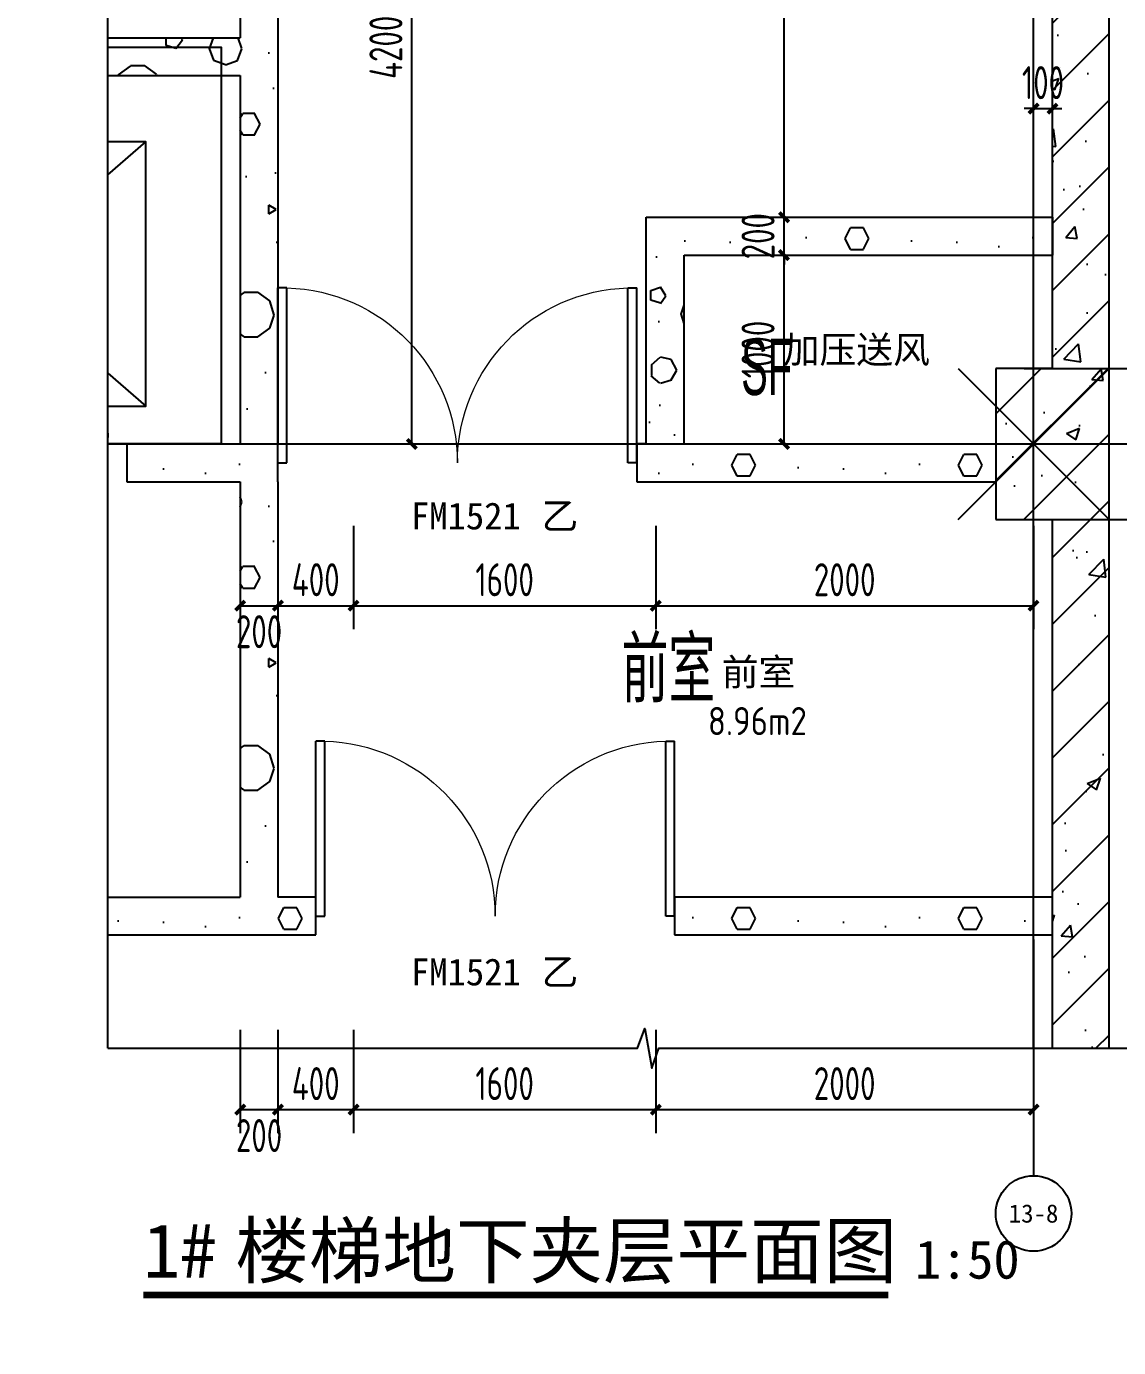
# Model space of a CAD drawing. Extents: x 116425 to 211028, y 11881 to 56060.
# Drawn here: x 134091 to 139873, y 29273 to 36269 of the extents above; entities that cross this region are included whole.
import ezdxf
from ezdxf.enums import TextEntityAlignment as Align
from ezdxf.xclip import XClip

# ---------------------------------------------------------------- set-up
doc = ezdxf.new("R2010")
doc.units = 0
doc.header["$LTSCALE"] = 1000
doc.header["$MEASUREMENT"] = 0
doc.header["$XCLIPFRAME"] = 0
doc.linetypes.add('X-104 13#平面$0$DASH', pattern=[0.35, 0.25, -0.1])
doc.linetypes.add('X-104 13#平面$0$DOTE', pattern=[2.42, 2, -0.2, 0.02, -0.2])
for name, color, linetype in [('01-标注_尺寸', 124, 'Continuous'), ('01-标注_符号', 200, 'Continuous'), ('01-标注_轴线坐标', 132, 'Continuous'), ('02-TEXT_房间', 7, 'Continuous'), ('02-TEXT_标注', 130, 'Continuous'), ('02-TEXT_轴号', 7, 'Continuous'), ('104-13 B0核心筒$0$02-TEXT_房间', 7, 'Continuous'), ('104-13 B0核心筒$0$05-填充_天正', 26, 'Continuous'), ('104-13 B0核心筒$0$A-E_电梯', 171, 'Continuous'), ('104-13 B0核心筒$0$A_STR-砌块墙', 121, 'Continuous'), ('104-13 B0核心筒$0$A_STR-砼柱', 51, 'Continuous'), ('104-13 B0核心筒$0$DOOR_FIRE', 220, 'Continuous'), ('104-13 B0核心筒$1$A_STR-砼墙', 51, 'Continuous'), ('13#楼幕墙$0$A-C_玻璃幕墙', 140, 'Continuous'), ('13#楼幕墙$0$D-铝板', 181, 'Continuous'), ('DIM_SYMB', 3, 'Continuous'), ('DOOR_FIRE_TEXT', 7, 'Continuous'), ('X-104 13#平面$0$A-O_屋面', 201, 'Continuous'), ('X-104 13#平面$0$A-TECH_结构', 21, 'Continuous'), ('X-104 13#平面$0$A_AXIS-轴线', 36, 'X-104 13#平面$0$DOTE'), ('X-104 13#平面$0$X-104 13#平面$0$A-TECH_结构', 21, 'Continuous'), ('X-104 13#平面$1$A-E_栏杆', 232, 'Continuous'), ('建-标注-文本', 254, 'Continuous')]:
    doc.layers.add(name, color=color, linetype=linetype)
doc.layers.add('104-13 B0核心筒$0$04-不打印_辅助线', color=165, linetype='Continuous', plot=False)
doc.layers.add('X-104 13#平面$0$000套内', color=226, linetype='Continuous', lineweight=30, plot=False)
doc.styles.add('104-13 B0核心筒$0$_TCH_SPACE', font='ros.shx', dxfattribs={"width": 0.75, "height": 5, "bigfont": 'jd.shx'})
doc.styles.add('_TCH_AXIS', font='STXIHEI_0.TTF', dxfattribs={"width": 0.75})
doc.styles.add('_TCH_DIM_T3', font='ROS1', dxfattribs={"width": 0.8, "bigfont": 'JD'})
doc.styles.add('_TCH_LABEL', font='ros1.shx', dxfattribs={"bigfont": 'jd.shx'})
doc.styles.add('_TCH_WINDOW', font='STXIHEI_0.TTF')
doc.styles.get("Standard").update_dxf_attribs({"font": 'STXIHEI_0.TTF'})
doc.dimstyles.new('_TCH_ARCH&&50', dxfattribs={"dimtxt": 175, "dimasz": 50, "dimexe": 125, "dimexo": 150, "dimgap": 50, "dimtad": 1, "dimdec": 0, "dimzin": 0, "dimdsep": 46, "dimtxsty": '_TCH_DIM_T3', "dimblk": 'ARCHTICK', "dimcen": 0.09, "dimclrt": 7, "dimazin": 2, "dimtfac": 1, "dimtdec": 0, "dimtix": 1, "dimtmove": 2, "dimatfit": 3, "dimfxl": 0, "dimtolj": 1, "dimtzin": 0, "dimarcsym": 0})
pattern_1 = [(0, (354, -366), (600, 1200), [0, -1200]), (0, (-348, -528), (600, 1200), [0, -1200]), (0, (42, -540), (600, 1200), [0, -1200]), (0, (468, -186), (600, 1200), [0, -1200]), (0, (-30, -600), (600, 1200), [0, -1200]), (0, (588, 570), (600, 1200), [0, -1200]), (0, (222, 474), (600, 1200), [0, -1200]), (0, (414, 324), (600, 1200), [0, -1200]), (0, (-564, 300), (600, 1200), [0, -1200]), (0, (24, 246), (600, 1200), [0, -1200]), (0, (-204, -60), (600, 1200), [0, -1200]), (0, (-192, -510), (600, 1200), [0, -1200]), (0, (258, -558), (600, 1200), [0, -1200]), (0, (588, -30), (600, 1200), [0, -1200]), (0, (-534, -216), (600, 1200), [0, -1200]), (0, (-432, -12), (600, 1200), [0, -1200]), (0, (36, -96), (600, 1200), [0, -1200]), (0, (-132, -270), (600, 1200), [0, -1200]), (0, (-228, 126), (600, 1200), [0, -1200]), (0, (-78, 576), (600, 1200), [0, -1200]), (0, (-486, -468), (600, 1200), [0, -1200]), (0, (174, 330), (600, 1200), [0, -1200]), (0, (-384, 348), (600, 1200), [0, -1200]), (0, (-480, 504), (600, 1200), [0, -1200]), (130.6013, (514.286, 194.286), (-2999.99997, 3600.000016), [52.683, -22074.222]), (18.43495, (428.57, 217.14), (3000, 1200), [54.21, -7535.256]), (90, (428.6, 165.7), (600, 1200), [51.429, -2348.571]), (161.56505, (480, 148.57), (-3000, 1199.9999), [54.21, -7535.256]), (53.1301, (480, 148.57), (600, 1200), [57.143, -5942.857]), (135, (525.7, -462.86), (-600, 1200), [48.487, -3345.625]), (45, (457.14, -462.86), (600, 1200), [48.487, -3345.625]), (135, (491.43, -497.14), (-600, 1200), [48.487, -3345.625]), (45, (491.43, -497.14), (600, 1200), [48.487, -3345.625]), (116.565, (-51.4, 342.9), (-0.0001, 2400), [63.888, -1277.753]), (180, (-80, 400), (-600, 1200), [68.571, -1131.428]), (63.435, (-177.1, 342.9), (5e-06, 2400), [63.888, -1277.753]), (116.565, (-148.6, 285.7), (-0.0001, 2400), [63.888, -1277.753]), (0, (-148.6, 285.7), (600, 1200), [68.571, -1131.428]), (63.435, (-80, 285.7), (5e-06, 2400), [63.888, -1277.753]), (107.10273, (400, -62.857), (-1799.99993, 6000.00001), [77.723, -32565.805]), (143.97263, (377.14, 11.43), (-11399.99986, 8399.99999), [77.723, -16244.04]), (180, (314.3, 57.1), (-600, 1200), [74.286, -1125.714]), (36.02737, (177.14, 11.43), (11399.99992, 8399.99991), [77.723, -16244.04]), (71.56505, (154.29, -57.14), (1800, 6000), [72.28, -7517.186]), (107.10273, (177.143, -131.43), (-1799.99993, 6000.00001), [77.723, -32565.805]), (143.97263, (240, -177.14), (-11399.99986, 8399.99999), [77.723, -16244.04]), (0, (240, -177.1), (600, 1200), [74.286, -1125.714]), (36.02737, (314.29, -177.14), (11399.99992, 8399.99991), [77.723, -16244.04]), (71.56505, (377.14, -131.43), (1800, 6000), [72.28, -7517.186]), (150.25512, (411.43, 497.14), (-1800, 1200), [46.07, -9628.64]), (90, (371.4, 474.3), (600, 1200), [45.714, -2354.285]), (29.74488, (371.43, 474.29), (1800, 1200), [46.07, -9628.64]), (116.565, (131.4, -354.3), (-0.0001, 2400), [63.888, -1277.753]), (168.69007, (102.86, -297.14), (-5400, 1199.99997), [58.275, -12179.371]), (41.18593, (0, -325.714), (14999.99991, 13199.999885), [60.744, -25451.604]), (90, (0, -382.86), (600, 1200), [57.143, -2342.857]), (138.81407, (45.714, -422.857), (-14999.999733, 13200.000084), [60.744, -25451.604]), (16.69924, (45.714, -422.857), (19799.99985, 5999.999937), [59.659, -24997.075]), (60.9454, (102.86, -405.714), (600, 1199.99999), [58.832, -24650.679]), (109.98311, (-371.43, 148.57), (-3000.00001, 8399.999978), [66.884, -28024.395]), (155.556045, (-394.286, 211.43), (-7800.00003, 3599.999925), [69.046, -28930.263]), (24.44395, (-520, 211.43), (7800.000004, 3599.999983), [69.046, -28930.263]), (70.01689, (-542.857, 148.57), (3000.00001, 8399.99998), [66.884, -28024.395]), (109.98311, (-520, 85.714), (-3000.00001, 8399.999978), [66.884, -28024.395]), (160.0169, (-457.14, 62.86), (-3000, 1199.99995), [66.884, -13978.755]), (19.9831, (-457.14, 62.86), (2999.99998, 1200), [66.884, -13978.755]), (70.01689, (-394.286, 85.714), (3000.00001, 8399.99998), [66.884, -28024.395]), (122.00538, (74.29, 40), (-600.00008, 1199.99994), [53.908, -11266.868]), (18.43495, (-5.71, 68.57), (3000, 1200), [54.21, -7535.256]), (90, (-5.7, 17.14), (600, 1200), [51.429, -2348.571]), (161.56505, (45.71, 0), (-3000, 1199.9999), [54.21, -7535.256]), (54.46232, (45.714, 0), (4199.99999, 5999.99999), [49.156, -20596.423]), (116.565, (-274.3, -251.4), (-0.0001, 2400), [63.888, -1277.753]), (180, (-302.9, -194.3), (-600, 1200), [62.857, -1137.143]), (59.03624, (-400, -251.43), (600, 1200), [66.64, -13927.644]), (120.96376, (-365.71, -308.57), (-600.00008, 1199.99994), [66.64, -13927.644]), (0, (-365.7, -308.6), (600, 1200), [62.857, -1137.143]), (63.435, (-302.9, -308.6), (5e-06, 2400), [63.888, -1277.753])]
pattern_2 = [(45, (0, 0), (-176.7767, 176.7767), []), (50, (0, 0), (717.26, -62.752), [75, -825]), (355, (0, 0), (-138.751, 752.192), [60, -660]), (100.4514, (59.8, -5.2), (578.509, 689.4395), [63.74, -701.142]), (46.1842, (0, 200), (1067.241, -165.519), [112.5, -1237.5]), (96.6356, (88.9, 186.2), (934.663, 974.118), [95.61, -1051.713]), (351.1842, (0, 200), (934.662, 974.119), [90, -990]), (21, (100, 150), (596.907, -402.619), [75, -825]), (326, (100, 150), (243.315, 725.15), [60, -660]), (71.4514, (149.74, 116.45), (840.223, 322.5305), [63.74, -701.142]), (37.5, (0, 0), (12.1599, 332.8939), [0, -652, 0, -670, 0, -662.5]), (7.5, (0, 0), (263.0695, 394.4117), [0, -382, 0, -637, 0, -252.5]), (327.5, (-223, 0), (533.8224, -22.5549), [0, -250, 0, -780, 0, -1035]), (317.5, (-323, 0), (583.186, 100.105), [0, -325, 0, -518, 0, -735])]

# ---------------------------------------------------------------- blocks, each defined once
blk = doc.blocks.new('X-104 13#平面$0$轴网')
at = {"layer": 'X-104 13#平面$0$A_AXIS-轴线', "linetype": 'X-104 13#平面$0$DOTE'}
blk.add_line((60408.4, 9000), (-2925, 9000), dxfattribs=at)
blk = doc.blocks.new('图框-A1')
at = {"const_width": 0.5}
blk.add_lwpolyline([(766, 584), (25, 584), (25, 10), (766, 10)], close=True, dxfattribs=at)
blk = doc.blocks.new('13#楼幕墙')
at = {"layer": '13#楼幕墙$0$A-C_玻璃幕墙'}
blk.add_line((53305.1, 148035), (37800, 139100), dxfattribs=at)
blk.add_lwpolyline([(4492.6, 15500), (-900, 15500), (-900, -1700), (22100, -1700), (22100, -1100), (58400, -1100), (58400, 18959.9), (53293.2, 23245), (37800, 14300), (37800, 10200), (12500, 10200), (4492.6, 15500)], dxfattribs=at)
at = {"layer": '13#楼幕墙$0$D-铝板'}
blk.add_lwpolyline([(37725.1, 139230), (53321.1, 148217.4), (53305.1, 148035), (37800, 139100)], close=True, dxfattribs=at)
blk = doc.blocks.new('X-104 13#平面$0$A$C45D52E12')
at = {"layer": 'X-104 13#平面$0$X-104 13#平面$0$A-TECH_结构'}
blk.add_lwpolyline([(58300, -18800), (58300, 820.1), (53472.9, 4870.3), (38300, -3873.4), (38300, -8100), (12609.7, -8100), (4602.3, -2800), (-400, -2800), (-400, -20400), (22000, -20400), (22000, -18800)], close=True, dxfattribs=at)
blk = doc.blocks.new('X-104 13#平面$0$A$C0BB3323F')
at = {"layer": 'Defpoints'}
blk.add_lwpolyline([(59300, 600), (59300, 20660), (54205, 24935), (38700, 16000), (38700, 11900), (13400, 11900), (5392.6, 17200), (0, 17200), (0, 0), (23000, 0), (23000, 600)], close=True, dxfattribs=at)
blk = doc.blocks.new('X-104 13#平面')
at = {"layer": 'X-104 13#平面$0$000套内'}
blk.add_lwpolyline([(7100, -1550), (21950, -1550), (21950, -950), (48400, -950), (48400, 11050), (53400, 11050), (53400, 18100), (58250, 18100), (58250, 18890), (53289.1, 23052.7), (37950, 14213.3), (37950, 10050), (12454.9, 10050), (4447.4, 15350), (4100, 15350), (4100, 6300), (7100, 6300), (7100, -1550)], dxfattribs=at)
at = {"layer": 'X-104 13#平面$0$A-O_屋面'}
blk.add_lwpolyline([(58400, 123700), (58400, 143760), (53305, 148035), (37800, 139100), (37800, 135000), (12500, 135000), (4492.6, 140300), (-900, 140300), (-900, 122100), (22100, 122100), (22100, 123700)], close=True, dxfattribs=at)
blk.add_lwpolyline([(57800, 143250), (57800, 143480.2), (53240.9, 147305.6), (38400, 138753.3), (38400, 134400), (12319.4, 134400), (4312, 139700), (-300, 139700), (-300, 122700), (21500, 122700), (21500, 124300), (57800, 124300), (57800, 126850)], dxfattribs=at)
at = {"layer": 'X-104 13#平面$0$A-TECH_结构', "linetype": 'X-104 13#平面$0$DASH'}
blk.add_lwpolyline([(58100, 124000), (58100, 143620), (53261.3, 147680.2), (38100, 138926.8), (38100, 134700), (12409.7, 134700), (4402.3, 140000), (-600, 140000), (-600, 122400), (21800, 122400), (21800, 124000)], close=True, dxfattribs=at)
blk.add_lwpolyline([(57900, 143526.7), (53240, 147436.9), (38300, 138811.3), (38300, 134500), (12349.5, 134500), (4342.1, 139800), (-400, 139800), (-400, 122600), (21600, 122600), (21600, 124200), (57900, 124200), (57900, 143526.7)], dxfattribs=at)
at = {"layer": 'X-104 13#平面$1$A-E_栏杆'}
for p, q in [((58030, 143587.4), (53253.8, 147595)), ((57970, 143559.4), (53247.5, 147522.1))]:
    blk.add_line(p, q, dxfattribs=at)
for name, p in [('X-104 13#平面$0$A$C45D52E12', (-200, 142800)), ('X-104 13#平面$0$A$C0BB3323F', (-900, -1700)), ('X-104 13#平面$0$轴网', (0, 0))]:
    blk.add_blockref(name, p)
at = {"xscale": 100, "yscale": 100, "zscale": 100}
blk.add_blockref('图框-A1', (-10634.5, 42114.8), dxfattribs=at)
at = {"layer": 'X-104 13#平面$0$A-TECH_结构'}
blk.add_blockref('13#楼幕墙', (0, 0), dxfattribs=at)
blk = doc.blocks.new('104-13 B0核心筒$0$2400x2100')
for p, q in [((650, 1910), (650, 1760)), ((1750, 1910), (650, 1910)), ((1750, 1760), (1750, 1910)), ((650, 1760), (1750, 1760)), ((400, 200), (2000, 1600)), ((400, 1600), (2000, 200))]:
    blk.add_line(p, q)
at = {"color": 0}
for p, q in [((600, 57.6), (600, 34)), ((1160, 57.6), (600, 57.6)), ((1160, 34), (600, 34)), ((1160, 57.6), (1160, 34)), ((1800, 57.6), (1240, 57.6)), ((1240, 57.6), (1240, 34)), ((1800, 34), (1240, 34)), ((1800, 57.6), (1800, 34))]:
    blk.add_line(p, q, dxfattribs=at)
blk.add_lwpolyline([(400, 1600), (400, 200), (2000, 200), (2000, 1600), (400, 1600)], close=True)
at = {"layer": '104-13 B0核心筒$0$04-不打印_辅助线'}
blk.add_lwpolyline([(0, 0), (0, 2100), (2400, 2100), (2400, 0), (0, 0)], close=True, dxfattribs=at)
blk = doc.blocks.new('104 轴线')
for p, q in [((-287377.3, 164049.7), (-242241.1, 93088.3)), ((-265539.2, 103631.3), (-239804.1, 120000.6))]:
    blk.add_line(p, q)
blk = doc.blocks.new('104-13 B0核心筒$0$$DorLib2D$00000002')
for p, q in [((-0.5, 0), (-0.5, 0.4875)), ((-0.475, 0.4875), (-0.5, 0.4875)), ((-0.475, 0), (-0.475, 0.4875)), ((0.475, 0), (0.475, 0.4875)), ((0.475, 0.4875), (0.5, 0.4875)), ((0.5, 0), (0.5, 0.4875)), ((-0.5, 0), (-0.475, 0)), ((0.5, 0), (0.475, 0))]:
    blk.add_line(p, q)
at = {"lineweight": 13}
for centre, start, end in [((-0.4875, 0), 0, 88.5307), ((0.4875, 0), 91.4693, 180)]:
    blk.add_arc(centre, 0.4875, start, end, dxfattribs=at)
blk = doc.blocks.new('104-13 B0核心筒')
at = {"layer": '104-13 B0核心筒$0$05-填充_天正'}
h = blk.add_hatch(dxfattribs=at)
h.set_pattern_fill('钢筋混凝土', color=256, scale=100, style=0)
h.set_pattern_definition(pattern_2)
h.paths.add_polyline_path([(58100, 17600), (57800, 17600), (57800, 9400), (58100, 9400)])
h = blk.add_hatch(dxfattribs=at)
h.set_pattern_fill('加气混凝土', color=256, scale=100, style=0)
h.set_pattern_definition(pattern_1)
h.paths.add_polyline_path([(53700, 16030), (53500, 16030), (53500, 11150), (53566.7, 11050), (53700, 11050)])
h = blk.add_hatch(dxfattribs=at)
h.set_pattern_fill('加气混凝土', color=256, scale=100, style=0)
h.set_pattern_definition(pattern_1)
h.paths.add_polyline_path([(51000, 11016.7), (51100, 10950), (53500, 10950), (53566.7, 11050), (53500, 11150), (51000, 11150)])
h = blk.add_hatch(dxfattribs=at)
h.set_pattern_fill('加气混凝土', color=256, scale=100, style=0)
h.set_pattern_definition(pattern_1)
h.paths.add_polyline_path([(53566.7, 11050), (53500, 10950), (53500, 9000), (53600, 8900), (53700, 9000), (53700, 11050)])
h = blk.add_hatch(dxfattribs=at)
h.set_pattern_fill('加气混凝土', color=256, scale=100, style=0)
h.set_pattern_definition(pattern_1)
h.paths.add_polyline_path([(55750, 8933.3), (55850, 9000), (55850, 9999.9), (55650, 10199.9), (55650, 9000)])
h = blk.add_hatch(dxfattribs=at)
h.set_pattern_fill('加气混凝土', color=256, scale=100, style=0)
h.set_pattern_definition(pattern_1)
h.paths.add_polyline_path([(55650, 10199.9), (55850, 9999.9), (57800, 9999.9), (57800, 10199.9)])
h = blk.add_hatch(dxfattribs=at)
h.set_pattern_fill('钢筋混凝土', color=256, scale=100, style=0)
h.set_pattern_definition(pattern_2)
h.paths.add_polyline_path([(57500, 8600), (58100, 8600), (58100, 9400), (57500, 9400)])
h = blk.add_hatch(dxfattribs=at)
h.set_pattern_fill('加气混凝土', color=256, scale=100, style=0)
h.set_pattern_definition(pattern_1)
h.paths.add_polyline_path([(52900, 8800), (53500, 8800), (53600, 8900), (53500, 9000), (52900, 9000)])
h = blk.add_hatch(dxfattribs=at)
h.set_pattern_fill('加气混凝土', color=256, scale=100, style=0)
h.set_pattern_definition(pattern_1)
h.paths.add_polyline_path([(53700, 8800), (53700, 9000), (53600, 8900)])
h = blk.add_hatch(dxfattribs=at)
h.set_pattern_fill('加气混凝土', color=256, scale=100, style=0)
h.set_pattern_definition(pattern_1)
h.paths.add_polyline_path([(55650, 9000), (55600, 9000), (55600, 8800), (55750, 8800), (55750, 8933.3)])
h = blk.add_hatch(dxfattribs=at)
h.set_pattern_fill('加气混凝土', color=256, scale=100, style=0)
h.set_pattern_definition(pattern_1)
h.paths.add_polyline_path([(57500, 8800), (57500, 9000), (55850, 9000), (55750, 8933.3), (55750, 8800)])
h = blk.add_hatch(dxfattribs=at)
h.set_pattern_fill('加气混凝土', color=256, scale=100, style=0)
h.set_pattern_definition(pattern_1)
h.paths.add_polyline_path([(53600, 8900), (53500, 8800), (53500, 6600), (53600, 6533.3), (53700, 6600), (53700, 8800)])
h = blk.add_hatch(dxfattribs=at)
h.set_pattern_fill('钢筋混凝土', color=256, scale=100, style=0)
h.set_pattern_definition(pattern_2)
h.paths.add_polyline_path([(58100, 8600), (57800, 8600), (57800, 6500), (58100, 6500)])
h = blk.add_hatch(dxfattribs=at)
h.set_pattern_fill('加气混凝土', color=256, scale=100, style=0)
h.set_pattern_definition(pattern_1)
h.paths.add_polyline_path([(48900, 6600), (48700, 6400), (53600, 6400), (53600, 6533.3), (53500, 6600)])
h = blk.add_hatch(dxfattribs=at)
h.set_pattern_fill('加气混凝土', color=256, scale=100, style=0)
h.set_pattern_definition(pattern_1)
h.paths.add_polyline_path([(53600, 6400), (53900, 6400), (53900, 6600), (53700, 6600), (53600, 6533.3)])
h = blk.add_hatch(dxfattribs=at)
h.set_pattern_fill('加气混凝土', color=256, scale=100, style=0)
h.set_pattern_definition(pattern_1)
h.paths.add_polyline_path([(57800, 6600), (55800, 6600), (55800, 6400), (57800, 6400)])
h = blk.add_hatch(dxfattribs=at)
h.set_pattern_fill('钢筋混凝土', color=256, scale=100, style=0)
h.set_pattern_definition(pattern_2)
h.paths.add_polyline_path([(57800, 400), (58100, 400), (58100, 6500), (57800, 6500)])
at = {"layer": '104-13 B0核心筒$0$04-不打印_辅助线'}
for p, q in [((57300, 8600), (58100, 9400)), ((57300, 9400), (58100, 8600))]:
    blk.add_line(p, q, dxfattribs=at)
at = {"layer": '104-13 B0核心筒$0$A_STR-砌块墙'}
for p, q in [((53500, 16030), (53500, 11150)), ((53700, 16030), (53700, 11050)), ((51000, 11150), (53500, 11150)), ((53700, 11050), (53700, 9000)), ((51100, 10950), (53500, 10950)), ((53500, 10950), (53500, 9000)), ((55650, 9000), (55650, 10199.9)), ((55650, 10199.9), (57800, 10199.9)), ((57800, 10199.9), (57800, 9999.9)), ((55850, 9000), (55850, 9999.9)), ((55850, 9999.9), (57800, 9999.9)), ((52900, 9000), (53500, 9000)), ((52900, 9000), (52900, 8800)), ((53700, 8800), (53700, 9000)), ((55650, 9000), (55600, 9000)), ((55600, 9000), (55600, 8800)), ((55850, 9000), (57500, 9000)), ((52900, 8800), (53500, 8800)), ((53500, 8800), (53500, 6600)), ((53700, 8800), (53700, 6600)), ((55600, 8800), (55750, 8800)), ((55750, 8800), (57500, 8800)), ((48900, 6600), (53500, 6600)), ((53900, 6600), (53700, 6600)), ((53900, 6400), (53900, 6600)), ((57800, 6600), (55800, 6600)), ((55800, 6600), (55800, 6400)), ((48700, 6400), (53600, 6400)), ((53600, 6400), (53900, 6400)), ((55800, 6400), (57800, 6400))]:
    blk.add_line(p, q, dxfattribs=at)
at = {"layer": '104-13 B0核心筒$0$A_STR-砼柱'}
for p, q in [((57800, 9400), (57500, 9400)), ((57500, 9400), (57500, 8600)), ((58100, 8600), (58100, 9400)), ((57500, 8600), (57800, 8600))]:
    blk.add_line(p, q, dxfattribs=at)
at = {"layer": '104-13 B0核心筒$1$A_STR-砼墙'}
for p, q in [((57800, 9400), (57800, 17600)), ((58100, 9400), (58100, 17600)), ((57800, 6500), (57800, 8600)), ((58100, 6500), (58100, 8600)), ((57800, 400), (57800, 6500)), ((58100, 400), (58100, 6500))]:
    blk.add_line(p, q, dxfattribs=at)
at = {"layer": '104-13 B0核心筒$0$04-不打印_辅助线'}
ref = blk.add_blockref('104 轴线', (287655.8, 163436.6), dxfattribs=dict(at, rotation=57.54087654753761))
XClip(ref).set_block_clipping_path([(-308258.2439484803, 159880.9876684749), (-256882.7738956955, 79110.5487782021), (-223300.1845035219, 100471.3503204154), (-274675.6545563068, 181241.7892106881)])
at = {"layer": '104-13 B0核心筒$0$A-E_电梯'}
blk.add_blockref('104-13 B0核心筒$0$2400x2100', (51000, 9000), dxfattribs=at)
at = {"layer": '104-13 B0核心筒$0$DOOR_FIRE', "xscale": -1900, "yscale": 1900, "zscale": 200}
blk.add_blockref('104-13 B0核心筒$0$$DorLib2D$00000002', (54650, 8900), dxfattribs=at)
at = {"layer": '104-13 B0核心筒$0$DOOR_FIRE', "xscale": -1900, "yscale": 1900, "zscale": 200, "rotation": 359.9999999999994}
blk.add_blockref('104-13 B0核心筒$0$$DorLib2D$00000002', (54850, 6500), dxfattribs=at)
at = {"layer": '104-13 B0核心筒$0$02-TEXT_房间', "style": '104-13 B0核心筒$0$_TCH_SPACE'}
for s, height, width, p in [('SF', 297.5, 0.529412, (56152.4, 9259.2)), ('前室', 347.29, 0.75, (55519.6, 7630.4))]:
    blk.add_text(s, height=height, dxfattribs=dict(at, width=width)).set_placement(p)
blk = doc.blocks.new('_ArchTick')
at = {"color": 0, "linetype": 'ByBlock', "const_width": 0.4}
blk.add_lwpolyline([(-0.5, -0.5), (0.5, 0.5)], dxfattribs=at)
blk = doc.blocks.new('*D436')
at = {"layer": '01-标注_尺寸', "color": 0, "lineweight": -2, "transparency": 16777216}
for p, q in [((139372.9, 34458.1), (140355.1, 34458.1)), ((140230.1, 33658.1), (140230.1, 34458.1)), ((139372.9, 33658.1), (140355.1, 33658.1))]:
    blk.add_line(p, q, dxfattribs=at)
at = {"layer": 'Defpoints', "color": 0, "transparency": 16777216}
for p in [(139222.9, 34458.1), (140230.1, 34458.1), (139222.9, 33658.1)]:
    blk.add_point(p, dxfattribs=at)
at = {"layer": '01-标注_尺寸', "color": 0, "lineweight": -2, "transparency": 16777216, "xscale": 50, "yscale": 50, "zscale": 50}
for p, rotation in [((140230.1, 34458.1), 90), ((140230.1, 33658.1), 270)]:
    blk.add_blockref('_ArchTick', p, dxfattribs=dict(at, rotation=rotation))
at = {"layer": '01-标注_尺寸', "color": 7, "transparency": 16777216, "insert": (140092.6, 34058.1), "char_height": 175, "attachment_point": 5, "rotation": 90, "style": '_TCH_DIM_T3'}
blk.add_mtext('\\A1;800', dxfattribs=at)
blk = doc.blocks.new('*D447')
at = {"layer": '01-标注_尺寸', "color": 0, "lineweight": -2, "transparency": 16777216}
for p, q in [((135222.9, 30955.8), (135222.9, 30408.5)), ((135422.9, 30955.8), (135422.9, 30408.5)), ((135222.9, 30533.5), (135422.9, 30533.5))]:
    blk.add_line(p, q, dxfattribs=at)
at = {"layer": 'Defpoints', "color": 0, "transparency": 16777216}
for p in [(135222.9, 31105.8), (135422.9, 31105.8), (135422.9, 30533.5)]:
    blk.add_point(p, dxfattribs=at)
at = {"layer": '01-标注_尺寸', "color": 0, "lineweight": -2, "transparency": 16777216, "xscale": 50, "yscale": 50, "zscale": 50, "rotation": 180}
blk.add_blockref('_ArchTick', (135222.9, 30533.5), dxfattribs=at)
at = {"layer": '01-标注_尺寸', "color": 0, "lineweight": -2, "transparency": 16777216, "xscale": 50, "yscale": 50, "zscale": 50}
blk.add_blockref('_ArchTick', (135422.9, 30533.5), dxfattribs=at)
at = {"layer": '01-标注_尺寸', "color": 7, "transparency": 16777216, "insert": (135322.9, 30396), "char_height": 175, "attachment_point": 5, "style": '_TCH_DIM_T3'}
blk.add_mtext('\\A1;200', dxfattribs=at)
blk = doc.blocks.new('*D448')
at = {"layer": '01-标注_尺寸', "color": 0, "lineweight": -2, "transparency": 16777216}
for p, q in [((135422.9, 30955.8), (135422.9, 30408.5)), ((135822.9, 30955.8), (135822.9, 30408.5)), ((135422.9, 30533.5), (135822.9, 30533.5))]:
    blk.add_line(p, q, dxfattribs=at)
at = {"layer": 'Defpoints', "color": 0, "transparency": 16777216}
for p in [(135422.9, 31105.8), (135822.9, 31105.8), (135822.9, 30533.5)]:
    blk.add_point(p, dxfattribs=at)
at = {"layer": '01-标注_尺寸', "color": 0, "lineweight": -2, "transparency": 16777216, "xscale": 50, "yscale": 50, "zscale": 50, "rotation": 180}
blk.add_blockref('_ArchTick', (135422.9, 30533.5), dxfattribs=at)
at = {"layer": '01-标注_尺寸', "color": 0, "lineweight": -2, "transparency": 16777216, "xscale": 50, "yscale": 50, "zscale": 50}
blk.add_blockref('_ArchTick', (135822.9, 30533.5), dxfattribs=at)
at = {"layer": '01-标注_尺寸', "color": 7, "transparency": 16777216, "insert": (135622.9, 30671), "char_height": 175, "attachment_point": 5, "style": '_TCH_DIM_T3'}
blk.add_mtext('\\A1;400', dxfattribs=at)
blk = doc.blocks.new('*D449')
at = {"layer": '01-标注_尺寸', "color": 0, "lineweight": -2, "transparency": 16777216}
for p, q in [((135822.9, 30955.8), (135822.9, 30408.5)), ((137422.9, 30955.8), (137422.9, 30408.5)), ((135822.9, 30533.5), (137422.9, 30533.5))]:
    blk.add_line(p, q, dxfattribs=at)
at = {"layer": 'Defpoints', "color": 0, "transparency": 16777216}
for p in [(135822.9, 31105.8), (137422.9, 31105.8), (137422.9, 30533.5)]:
    blk.add_point(p, dxfattribs=at)
at = {"layer": '01-标注_尺寸', "color": 0, "lineweight": -2, "transparency": 16777216, "xscale": 50, "yscale": 50, "zscale": 50, "rotation": 180}
blk.add_blockref('_ArchTick', (135822.9, 30533.5), dxfattribs=at)
at = {"layer": '01-标注_尺寸', "color": 0, "lineweight": -2, "transparency": 16777216, "xscale": 50, "yscale": 50, "zscale": 50}
blk.add_blockref('_ArchTick', (137422.9, 30533.5), dxfattribs=at)
at = {"layer": '01-标注_尺寸', "color": 7, "transparency": 16777216, "insert": (136622.9, 30671), "char_height": 175, "attachment_point": 5, "style": '_TCH_DIM_T3'}
blk.add_mtext('\\A1;1600', dxfattribs=at)
blk = doc.blocks.new('*D450')
at = {"layer": '01-标注_尺寸', "color": 0, "lineweight": -2, "transparency": 16777216}
for p, q in [((137422.9, 30955.8), (137422.9, 30408.5)), ((139422.9, 30955.8), (139422.9, 30408.5)), ((137422.9, 30533.5), (139422.9, 30533.5))]:
    blk.add_line(p, q, dxfattribs=at)
at = {"layer": 'Defpoints', "color": 0, "transparency": 16777216}
for p in [(137422.9, 31105.8), (139422.9, 31105.8), (139422.9, 30533.5)]:
    blk.add_point(p, dxfattribs=at)
at = {"layer": '01-标注_尺寸', "color": 0, "lineweight": -2, "transparency": 16777216, "xscale": 50, "yscale": 50, "zscale": 50, "rotation": 180}
blk.add_blockref('_ArchTick', (137422.9, 30533.5), dxfattribs=at)
at = {"layer": '01-标注_尺寸', "color": 0, "lineweight": -2, "transparency": 16777216, "xscale": 50, "yscale": 50, "zscale": 50}
blk.add_blockref('_ArchTick', (139422.9, 30533.5), dxfattribs=at)
at = {"layer": '01-标注_尺寸', "color": 7, "transparency": 16777216, "insert": (138422.9, 30671), "char_height": 175, "attachment_point": 5, "style": '_TCH_DIM_T3'}
blk.add_mtext('\\A1;2000', dxfattribs=at)
blk = doc.blocks.new('*D624')
at = {"layer": '01-标注_尺寸', "color": 0, "lineweight": -2, "transparency": 16777216}
for p, q in [((137722.9, 38538.1), (138226.9, 38538.1)), ((138101.9, 35258), (138101.9, 38538.1)), ((137722.9, 35258), (138226.9, 35258))]:
    blk.add_line(p, q, dxfattribs=at)
at = {"layer": 'Defpoints', "color": 0, "transparency": 16777216}
for p in [(137572.9, 38538.1), (138101.9, 38538.1), (137572.9, 35258)]:
    blk.add_point(p, dxfattribs=at)
at = {"layer": '01-标注_尺寸', "color": 0, "lineweight": -2, "transparency": 16777216, "xscale": 50, "yscale": 50, "zscale": 50}
for p, rotation in [((138101.9, 38538.1), 90), ((138101.9, 35258), 270)]:
    blk.add_blockref('_ArchTick', p, dxfattribs=dict(at, rotation=rotation))
at = {"layer": '01-标注_尺寸', "color": 7, "transparency": 16777216, "insert": (137964.4, 36898.1), "char_height": 175, "attachment_point": 5, "rotation": 90, "style": '_TCH_DIM_T3'}
blk.add_mtext('\\A1;3280', dxfattribs=at)
blk = doc.blocks.new('*D625')
at = {"layer": '01-标注_尺寸', "color": 0, "lineweight": -2, "transparency": 16777216}
for p, q in [((137722.9, 35258), (138226.9, 35258)), ((138101.9, 35258), (138101.9, 35308)), ((138101.9, 35058), (138101.9, 35258)), ((137722.9, 35058), (138226.9, 35058)), ((138101.9, 35058), (138101.9, 35008))]:
    blk.add_line(p, q, dxfattribs=at)
at = {"layer": 'Defpoints', "color": 0, "transparency": 16777216}
for p in [(137572.9, 35258), (138101.9, 35258), (137572.9, 35058)]:
    blk.add_point(p, dxfattribs=at)
at = {"layer": '01-标注_尺寸', "color": 0, "lineweight": -2, "transparency": 16777216, "xscale": 50, "yscale": 50, "zscale": 50}
for p, rotation in [((138101.9, 35258), 270), ((138101.9, 35058), 90)]:
    blk.add_blockref('_ArchTick', p, dxfattribs=dict(at, rotation=rotation))
at = {"layer": '01-标注_尺寸', "color": 7, "transparency": 16777216, "insert": (137964.4, 35158), "char_height": 175, "attachment_point": 5, "rotation": 90, "style": '_TCH_DIM_T3'}
blk.add_mtext('\\A1;200', dxfattribs=at)
blk = doc.blocks.new('*D626')
at = {"layer": '01-标注_尺寸', "color": 0, "lineweight": -2, "transparency": 16777216}
for p, q in [((137722.9, 35058), (138226.9, 35058)), ((138101.9, 34058.1), (138101.9, 35058)), ((137722.9, 34058.1), (138226.9, 34058.1))]:
    blk.add_line(p, q, dxfattribs=at)
at = {"layer": 'Defpoints', "color": 0, "transparency": 16777216}
for p in [(137572.9, 35058), (138101.9, 35058), (137572.9, 34058.1)]:
    blk.add_point(p, dxfattribs=at)
at = {"layer": '01-标注_尺寸', "color": 0, "lineweight": -2, "transparency": 16777216, "xscale": 50, "yscale": 50, "zscale": 50}
for p, rotation in [((138101.9, 35058), 90), ((138101.9, 34058.1), 270)]:
    blk.add_blockref('_ArchTick', p, dxfattribs=dict(at, rotation=rotation))
at = {"layer": '01-标注_尺寸', "color": 7, "transparency": 16777216, "insert": (137964.4, 34558.1), "char_height": 175, "attachment_point": 5, "rotation": 90, "style": '_TCH_DIM_T3'}
blk.add_mtext('\\A1;1000', dxfattribs=at)
blk = doc.blocks.new('*D628')
at = {"layer": '01-标注_尺寸', "color": 0, "lineweight": -2, "transparency": 16777216}
for p, q in [((135753, 38258.1), (136256.9, 38258.1)), ((136131.9, 34058.1), (136131.9, 38258.1)), ((135753, 34058.1), (136256.9, 34058.1))]:
    blk.add_line(p, q, dxfattribs=at)
at = {"layer": 'Defpoints', "color": 0, "transparency": 16777216}
for p in [(135603, 38258.1), (136131.9, 38258.1), (135603, 34058.1)]:
    blk.add_point(p, dxfattribs=at)
at = {"layer": '01-标注_尺寸', "color": 0, "lineweight": -2, "transparency": 16777216, "xscale": 50, "yscale": 50, "zscale": 50}
for p, rotation in [((136131.9, 38258.1), 90), ((136131.9, 34058.1), 270)]:
    blk.add_blockref('_ArchTick', p, dxfattribs=dict(at, rotation=rotation))
at = {"layer": '01-标注_尺寸', "color": 7, "transparency": 16777216, "insert": (135994.4, 36158.1), "char_height": 175, "attachment_point": 5, "rotation": 90, "style": '_TCH_DIM_T3'}
blk.add_mtext('\\A1;4200', dxfattribs=at)
blk = doc.blocks.new('*D629')
at = {"layer": '01-标注_尺寸', "color": 0, "lineweight": -2, "transparency": 16777216}
for p, q in [((135222.9, 33623.9), (135222.9, 33076.5)), ((135422.9, 33623.9), (135422.9, 33076.5)), ((135222.9, 33201.5), (135422.9, 33201.5))]:
    blk.add_line(p, q, dxfattribs=at)
at = {"layer": 'Defpoints', "color": 0, "transparency": 16777216}
for p in [(135222.9, 33773.9), (135422.9, 33773.9), (135422.9, 33201.5)]:
    blk.add_point(p, dxfattribs=at)
at = {"layer": '01-标注_尺寸', "color": 0, "lineweight": -2, "transparency": 16777216, "xscale": 50, "yscale": 50, "zscale": 50, "rotation": 180}
blk.add_blockref('_ArchTick', (135222.9, 33201.5), dxfattribs=at)
at = {"layer": '01-标注_尺寸', "color": 0, "lineweight": -2, "transparency": 16777216, "xscale": 50, "yscale": 50, "zscale": 50}
blk.add_blockref('_ArchTick', (135422.9, 33201.5), dxfattribs=at)
at = {"layer": '01-标注_尺寸', "color": 7, "transparency": 16777216, "insert": (135322.9, 33064), "char_height": 175, "attachment_point": 5, "style": '_TCH_DIM_T3'}
blk.add_mtext('\\A1;200', dxfattribs=at)
blk = doc.blocks.new('*D630')
at = {"layer": '01-标注_尺寸', "color": 0, "lineweight": -2, "transparency": 16777216}
for p, q in [((135422.9, 33623.9), (135422.9, 33076.5)), ((135822.9, 33623.9), (135822.9, 33076.5)), ((135422.9, 33201.5), (135822.9, 33201.5))]:
    blk.add_line(p, q, dxfattribs=at)
at = {"layer": 'Defpoints', "color": 0, "transparency": 16777216}
for p in [(135422.9, 33773.9), (135822.9, 33773.9), (135822.9, 33201.5)]:
    blk.add_point(p, dxfattribs=at)
at = {"layer": '01-标注_尺寸', "color": 0, "lineweight": -2, "transparency": 16777216, "xscale": 50, "yscale": 50, "zscale": 50, "rotation": 180}
blk.add_blockref('_ArchTick', (135422.9, 33201.5), dxfattribs=at)
at = {"layer": '01-标注_尺寸', "color": 0, "lineweight": -2, "transparency": 16777216, "xscale": 50, "yscale": 50, "zscale": 50}
blk.add_blockref('_ArchTick', (135822.9, 33201.5), dxfattribs=at)
at = {"layer": '01-标注_尺寸', "color": 7, "transparency": 16777216, "insert": (135622.9, 33339), "char_height": 175, "attachment_point": 5, "style": '_TCH_DIM_T3'}
blk.add_mtext('\\A1;400', dxfattribs=at)
blk = doc.blocks.new('*D631')
at = {"layer": '01-标注_尺寸', "color": 0, "lineweight": -2, "transparency": 16777216}
for p, q in [((135822.9, 33623.9), (135822.9, 33076.5)), ((137422.9, 33623.9), (137422.9, 33076.5)), ((135822.9, 33201.5), (137422.9, 33201.5))]:
    blk.add_line(p, q, dxfattribs=at)
at = {"layer": 'Defpoints', "color": 0, "transparency": 16777216}
for p in [(135822.9, 33773.9), (137422.9, 33773.9), (137422.9, 33201.5)]:
    blk.add_point(p, dxfattribs=at)
at = {"layer": '01-标注_尺寸', "color": 0, "lineweight": -2, "transparency": 16777216, "xscale": 50, "yscale": 50, "zscale": 50, "rotation": 180}
blk.add_blockref('_ArchTick', (135822.9, 33201.5), dxfattribs=at)
at = {"layer": '01-标注_尺寸', "color": 0, "lineweight": -2, "transparency": 16777216, "xscale": 50, "yscale": 50, "zscale": 50}
blk.add_blockref('_ArchTick', (137422.9, 33201.5), dxfattribs=at)
at = {"layer": '01-标注_尺寸', "color": 7, "transparency": 16777216, "insert": (136622.9, 33339), "char_height": 175, "attachment_point": 5, "style": '_TCH_DIM_T3'}
blk.add_mtext('\\A1;1600', dxfattribs=at)
blk = doc.blocks.new('*D632')
at = {"layer": '01-标注_尺寸', "color": 0, "lineweight": -2, "transparency": 16777216}
for p, q in [((137422.9, 33623.9), (137422.9, 33076.5)), ((139422.9, 33623.9), (139422.9, 33076.5)), ((137422.9, 33201.5), (139422.9, 33201.5))]:
    blk.add_line(p, q, dxfattribs=at)
at = {"layer": 'Defpoints', "color": 0, "transparency": 16777216}
for p in [(137422.9, 33773.9), (139422.9, 33773.9), (139422.9, 33201.5)]:
    blk.add_point(p, dxfattribs=at)
at = {"layer": '01-标注_尺寸', "color": 0, "lineweight": -2, "transparency": 16777216, "xscale": 50, "yscale": 50, "zscale": 50, "rotation": 180}
blk.add_blockref('_ArchTick', (137422.9, 33201.5), dxfattribs=at)
at = {"layer": '01-标注_尺寸', "color": 0, "lineweight": -2, "transparency": 16777216, "xscale": 50, "yscale": 50, "zscale": 50}
blk.add_blockref('_ArchTick', (139422.9, 33201.5), dxfattribs=at)
at = {"layer": '01-标注_尺寸', "color": 7, "transparency": 16777216, "insert": (138422.9, 33339), "char_height": 175, "attachment_point": 5, "style": '_TCH_DIM_T3'}
blk.add_mtext('\\A1;2000', dxfattribs=at)
blk = doc.blocks.new('*D887')
at = {"layer": '01-标注_尺寸', "color": 0, "lineweight": -2, "transparency": 16777216}
for p, q in [((139422.9, 35458.1), (139422.9, 35958.4)), ((139522.9, 35458.1), (139522.9, 35958.4)), ((139422.9, 35833.4), (139372.9, 35833.4)), ((139422.9, 35833.4), (139522.9, 35833.4)), ((139522.9, 35833.4), (139572.9, 35833.4))]:
    blk.add_line(p, q, dxfattribs=at)
at = {"layer": 'Defpoints', "color": 0, "transparency": 16777216}
for p in [(139522.9, 35833.4), (139422.9, 35308.1), (139522.9, 35308.1)]:
    blk.add_point(p, dxfattribs=at)
at = {"layer": '01-标注_尺寸', "color": 0, "lineweight": -2, "transparency": 16777216, "xscale": 50, "yscale": 50, "zscale": 50}
blk.add_blockref('_ArchTick', (139422.9, 35833.4), dxfattribs=at)
at = {"layer": '01-标注_尺寸', "color": 0, "lineweight": -2, "transparency": 16777216, "xscale": 50, "yscale": 50, "zscale": 50, "rotation": 180}
blk.add_blockref('_ArchTick', (139522.9, 35833.4), dxfattribs=at)
at = {"layer": '01-标注_尺寸', "color": 7, "transparency": 16777216, "insert": (139472.9, 35970.9), "char_height": 175, "attachment_point": 5, "style": '_TCH_DIM_T3'}
blk.add_mtext('\\A1;100', dxfattribs=at)

msp = doc.modelspace()

# ---------------------------------------------------------------- linework, layer by layer
at = {"layer": '01-标注_符号'}
for points in [[(134522.9, 30858.1), (134522.9, 37351.9), (134417.9, 37390.1), (134627.9, 37427.1), (134522.9, 37464.4), (134522.9, 43958.1)], [(134522.9, 30858.1), (137326.5, 30858.1), (137364.7, 30963.1), (137401.7, 30753.1), (137439, 30858.1), (140242.6, 30858.1)]]:
    msp.add_lwpolyline(points, dxfattribs=at)
at = {"layer": '01-标注_轴线坐标'}
for p, q in [((139690, 34058.1), (140640, 34058.1)), ((139422.9, 31433.5), (139422.9, 30183.5))]:
    msp.add_line(p, q, dxfattribs=at)
msp.add_circle((139422.9, 29983.5), 200, dxfattribs=at)
at = {"layer": 'DIM_SYMB', "const_width": 35}
msp.add_lwpolyline([(134710.5, 29552.1), (138654.6, 29552.1)], dxfattribs=at)

# ---------------------------------------------------------------- block references
ref = msp.add_blockref('104-13 B0核心筒', (81722.9, 25058.1))
XClip(ref).set_block_clipping_path([(52799.9999997682, 5800.0000000778), (58406.23745752, 18900.000000001)])
ref = msp.add_blockref('X-104 13#平面', (89222.9, 25058.1))
XClip(ref).set_block_clipping_path([(52600.0000000065, 7800.0004171911), (60173.8070770114, 18900)])
ref = msp.add_blockref('X-104 13#平面', (135059.8, 23721.2))
XClip(ref).set_block_clipping_path([(47300.0000000066, 8199.9999999998), (54100.0000000072, 18799.9999999998)])
ref = msp.add_blockref('X-104 13#平面', (144576.5, -38678.8))
XClip(ref).set_block_clipping_path([(47300.0000000066, 70599.9999999998), (54100.0000000072, 81199.9999999998)])
ref = msp.add_blockref('X-104 13#平面', (85922.9, -115253.6))
XClip(ref).set_block_clipping_path([(52600.000000007, 132600.000417191), (59223.651438209, 143700.0000000006)])

# ---------------------------------------------------------------- texts
at = {"layer": '02-TEXT_房间', "style": '_TCH_LABEL'}
msp.add_text('8.96m2', height=148.75, dxfattribs=at).set_placement((137698.9, 32516.3))
at = {"layer": '02-TEXT_标注'}
for s, p in [('加压送风', (138095.4, 34485.5)), ('前室', (137772.6, 32778.8))]:
    msp.add_text(s, height=142.71, dxfattribs=at).set_placement(p)
at = {"layer": '02-TEXT_轴号', "style": '_TCH_AXIS', "width": 0.926829}
msp.add_text('13-8', height=96.8, dxfattribs=at).set_placement((139291.5, 29935.1), (139554.3, 29935.1), align=Align.FIT)
at = {"layer": 'DOOR_FIRE_TEXT', "style": '_TCH_WINDOW'}
for s, height, p in [('FM1521', 142.71, (136126.4, 33605.7)), ('乙', 142.7, (136818, 33605.7)), ('乙', 142.7, (136818, 31191.3)), ('FM1521', 142.71, (136126.4, 31191.3))]:
    msp.add_text(s, height=height, dxfattribs=at).set_placement(p)
at = {"layer": '建-标注-文本'}
for s, height, p in [('楼梯地下夹层平面图', 285.43, (135197.3, 29644.1)), ('1#', 285.43, (134710.5, 29644.1)), ('1:50', 203.88, (138794.6, 29638.4))]:
    msp.add_text(s, height=height, dxfattribs=at).set_placement(p)

# ---------------------------------------------------------------- dimensions: what is measured, and where the dimension line sits
at = {"layer": '01-标注_尺寸'}
for p1, p2, distance, picture, middle in [((137572.9, 35258), (137572.9, 38538.1), -529, '*D624', (137964.4, 36898.1)), ((135603, 34058.1), (135603, 38258.1), -529, '*D628', (135994.4, 36158.1)), ((139422.9, 35308.1), (139522.9, 35308.1), 525.3, '*D887', (139472.9, 35970.9)), ((137572.9, 35058), (137572.9, 35258), -529, '*D625', (137964.4, 35158)), ((137572.9, 34058.1), (137572.9, 35058), -529, '*D626', (137964.4, 34558.1)), ((139222.9, 33658.1), (139222.9, 34458.1), -1007.2, '*D436', (140092.6, 34058.1)), ((135422.9, 33773.9), (135822.9, 33773.9), -572.4, '*D630', (135622.9, 33339)), ((135822.9, 33773.9), (137422.9, 33773.9), -572.4, '*D631', (136622.9, 33339)), ((137422.9, 33773.9), (139422.9, 33773.9), -572.4, '*D632', (138422.9, 33339)), ((135422.9, 31105.8), (135822.9, 31105.8), -572.4, '*D448', (135622.9, 30671)), ((135822.9, 31105.8), (137422.9, 31105.8), -572.4, '*D449', (136622.9, 30671)), ((137422.9, 31105.8), (139422.9, 31105.8), -572.4, '*D450', (138422.9, 30671))]:
    dim = msp.add_aligned_dim(p1=p1, p2=p2, distance=distance, dimstyle='_TCH_ARCH&&50', dxfattribs=at)
    dim.commit()
    dim.dimension.update_dxf_attribs({"geometry": picture, "text_midpoint": middle})
for base, p1, p2, picture, middle in [((135422.9, 33201.5), (135222.9, 33773.9), (135422.9, 33773.9), '*D629', (135322.9, 33064)), ((135422.9, 30533.5), (135222.9, 31105.8), (135422.9, 31105.8), '*D447', (135322.9, 30396))]:
    dim = msp.add_linear_dim(base=base, p1=p1, p2=p2, angle=0, dimstyle='_TCH_ARCH&&50', dxfattribs=at)
    dim.commit()
    dim.dimension.update_dxf_attribs({"geometry": picture, "text_midpoint": middle, "dimtype": 161})

doc.saveas('drawing.dxf')
